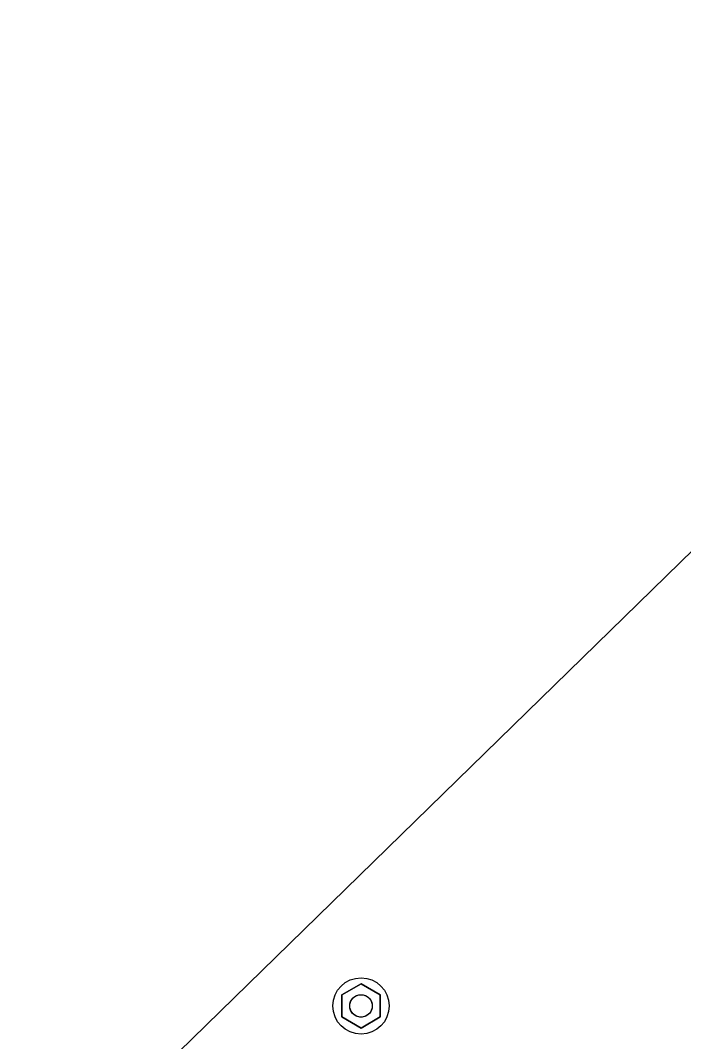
# Model space of a CAD drawing. Extents: x 0 to 2438, y 0 to 2056.
# Drawn here: x 862.9 to 1010.4, y 703 to 929.9 of the extents above; entities that cross this region are included whole.
import ezdxf

# ---------------------------------------------------------------- set-up
doc = ezdxf.new("R2010")
doc.units = 0
doc.layers.get('0').update_dxf_attribs({"linetype": 'CONTINUOUS'})

msp = doc.modelspace()

# ---------------------------------------------------------------- linework, layer by layer
at = {"color": 253}
for p, q in [((377.575, 192.845), (1132.58, 929.869)), ((377.575, 192.845), (1108.26, 906.134)), ((377.575, 192.845), (1108.26, 906.134)), ((934.272, 713.588), (938.523, 716.04)), ((934.272, 713.588), (938.523, 716.04)), ((934.272, 713.588), (938.523, 716.04)), ((934.272, 713.588), (938.523, 716.04)), ((938.523, 716.04), (934.272, 713.588)), ((942.77, 713.588), (938.523, 716.04)), ((942.77, 713.588), (938.523, 716.04)), ((942.77, 713.588), (938.523, 716.04)), ((942.77, 713.588), (938.523, 716.04)), ((938.523, 716.04), (942.77, 713.588)), ((934.272, 713.588), (934.272, 708.681)), ((934.272, 713.588), (934.272, 708.681)), ((934.272, 713.588), (934.272, 708.681)), ((934.272, 713.588), (934.272, 708.681)), ((934.272, 708.681), (934.272, 713.588)), ((942.77, 713.588), (942.77, 708.681)), ((942.77, 713.588), (942.77, 708.681)), ((942.77, 713.588), (942.77, 708.681)), ((942.77, 713.588), (942.77, 708.681)), ((942.77, 708.681), (942.77, 713.588)), ((938.523, 706.226), (934.272, 708.681)), ((938.523, 706.226), (934.272, 708.681)), ((938.523, 706.226), (934.272, 708.681)), ((938.523, 706.226), (934.272, 708.681)), ((934.272, 708.681), (938.523, 706.226)), ((938.523, 706.226), (942.77, 708.681)), ((938.523, 706.226), (942.77, 708.681)), ((938.523, 706.226), (942.77, 708.681)), ((938.523, 706.226), (942.77, 708.681)), ((942.77, 708.681), (938.523, 706.226))]:
    msp.add_line(p, q, dxfattribs=at)
for points in [[(932.272, 711.133), (932.272, 714.583), (935.069, 717.384), (938.523, 717.384)], [(932.272, 711.133), (932.272, 714.583), (935.069, 717.384), (938.523, 717.384)], [(932.272, 711.133), (932.272, 714.583), (935.069, 717.384), (938.523, 717.384)], [(932.272, 711.133), (932.272, 714.583), (935.069, 717.384), (938.523, 717.384)], [(932.272, 711.133), (932.272, 714.583), (935.069, 717.384), (938.523, 717.384)], [(932.272, 711.133), (932.272, 714.583), (935.069, 717.384), (938.523, 717.384)], [(932.272, 711.133), (932.272, 714.583), (935.069, 717.384), (938.523, 717.384)], [(938.523, 717.384), (941.973, 717.384), (944.771, 714.583), (944.771, 711.133)], [(938.523, 717.384), (941.973, 717.384), (944.771, 714.583), (944.771, 711.133)], [(938.523, 717.384), (941.973, 717.384), (944.771, 714.583), (944.771, 711.133)], [(938.523, 717.384), (941.973, 717.384), (944.771, 714.583), (944.771, 711.133)], [(938.523, 717.384), (941.973, 717.384), (944.771, 714.583), (944.771, 711.133)], [(938.523, 717.384), (941.973, 717.384), (944.771, 714.583), (944.771, 711.133)], [(938.523, 717.384), (941.973, 717.384), (944.771, 714.583), (944.771, 711.133)], [(936.022, 711.133), (936.022, 712.516), (937.14, 713.634), (938.523, 713.634)], [(936.022, 711.133), (936.022, 712.516), (937.14, 713.634), (938.523, 713.634)], [(936.022, 711.133), (936.022, 712.516), (937.14, 713.634), (938.523, 713.634)], [(936.022, 711.133), (936.022, 712.516), (937.14, 713.634), (938.523, 713.634)], [(936.022, 711.133), (936.022, 712.516), (937.14, 713.634), (938.523, 713.634)], [(936.022, 711.133), (936.022, 712.516), (937.14, 713.634), (938.523, 713.634)], [(936.022, 711.133), (936.022, 712.516), (937.14, 713.634), (938.523, 713.634)], [(936.022, 711.133), (936.022, 712.516), (937.14, 713.634), (938.523, 713.634)], [(936.022, 711.133), (936.022, 712.516), (937.14, 713.634), (938.523, 713.634)], [(936.022, 711.133), (936.022, 712.516), (937.14, 713.634), (938.523, 713.634)], [(936.022, 711.133), (936.022, 712.516), (937.14, 713.634), (938.523, 713.634)], [(936.022, 711.133), (936.022, 712.516), (937.14, 713.634), (938.523, 713.634)], [(936.022, 711.133), (936.022, 712.516), (937.14, 713.634), (938.523, 713.634)], [(936.022, 711.133), (936.022, 712.516), (937.14, 713.634), (938.523, 713.634)], [(936.022, 711.133), (936.022, 712.516), (937.14, 713.634), (938.523, 713.634)], [(936.022, 711.133), (936.022, 712.516), (937.14, 713.634), (938.523, 713.634)], [(936.022, 711.133), (936.022, 712.516), (937.14, 713.634), (938.523, 713.634)], [(936.022, 711.133), (936.022, 712.516), (937.14, 713.634), (938.523, 713.634)], [(936.156, 711.944), (936.262, 712.251), (936.424, 712.534), (936.636, 712.773)], [(936.636, 712.773), (937.002, 713.197), (937.496, 713.479), (938.043, 713.588)], [(938.043, 713.588), (938.357, 713.648), (938.685, 713.648), (938.999, 713.588)], [(938.523, 713.634), (939.902, 713.634), (941.021, 712.516), (941.021, 711.133)], [(938.523, 713.634), (939.902, 713.634), (941.021, 712.516), (941.021, 711.133)], [(938.523, 713.634), (939.902, 713.634), (941.021, 712.516), (941.021, 711.133)], [(938.523, 713.634), (939.902, 713.634), (941.021, 712.516), (941.021, 711.133)], [(938.523, 713.634), (939.902, 713.634), (941.021, 712.516), (941.021, 711.133)], [(938.523, 713.634), (939.902, 713.634), (941.021, 712.516), (941.021, 711.133)], [(938.523, 713.634), (939.902, 713.634), (941.021, 712.516), (941.021, 711.133)], [(938.523, 713.634), (939.902, 713.634), (941.021, 712.516), (941.021, 711.133)], [(938.523, 713.634), (939.902, 713.634), (941.021, 712.516), (941.021, 711.133)], [(938.523, 713.634), (939.902, 713.634), (941.021, 712.516), (941.021, 711.133)], [(938.523, 713.634), (939.902, 713.634), (941.021, 712.516), (941.021, 711.133)], [(938.523, 713.634), (939.902, 713.634), (941.021, 712.516), (941.021, 711.133)], [(938.523, 713.634), (939.902, 713.634), (941.021, 712.516), (941.021, 711.133)], [(938.523, 713.634), (939.902, 713.634), (941.021, 712.516), (941.021, 711.133)], [(938.523, 713.634), (939.902, 713.634), (941.021, 712.516), (941.021, 711.133)], [(938.523, 713.634), (939.902, 713.634), (941.021, 712.516), (941.021, 711.133)], [(938.523, 713.634), (939.902, 713.634), (941.021, 712.516), (941.021, 711.133)], [(938.523, 713.634), (939.902, 713.634), (941.021, 712.516), (941.021, 711.133)], [(938.999, 713.588), (939.546, 713.479), (940.04, 713.197), (940.407, 712.773)], [(940.407, 712.773), (940.618, 712.534), (940.781, 712.251), (940.883, 711.944)], [(938.523, 704.882), (935.069, 704.882), (932.272, 707.683), (932.272, 711.133)], [(938.523, 704.882), (935.069, 704.882), (932.272, 707.683), (932.272, 711.133)], [(938.523, 704.882), (935.069, 704.882), (932.272, 707.683), (932.272, 711.133)], [(938.523, 704.882), (935.069, 704.882), (932.272, 707.683), (932.272, 711.133)], [(938.523, 704.882), (935.069, 704.882), (932.272, 707.683), (932.272, 711.133)], [(938.523, 704.882), (935.069, 704.882), (932.272, 707.683), (932.272, 711.133)], [(938.523, 704.882), (935.069, 704.882), (932.272, 707.683), (932.272, 711.133)], [(936.156, 710.322), (935.976, 710.847), (935.976, 711.419), (936.156, 711.944)], [(938.523, 708.632), (937.14, 708.632), (936.022, 709.754), (936.022, 711.133)], [(938.523, 708.632), (937.14, 708.632), (936.022, 709.754), (936.022, 711.133)], [(938.523, 708.632), (937.14, 708.632), (936.022, 709.754), (936.022, 711.133)], [(938.523, 708.632), (937.14, 708.632), (936.022, 709.754), (936.022, 711.133)], [(938.523, 708.632), (937.14, 708.632), (936.022, 709.754), (936.022, 711.133)], [(938.523, 708.632), (937.14, 708.632), (936.022, 709.754), (936.022, 711.133)], [(938.523, 708.632), (937.14, 708.632), (936.022, 709.754), (936.022, 711.133)], [(938.523, 708.632), (937.14, 708.632), (936.022, 709.754), (936.022, 711.133)], [(938.523, 708.632), (937.14, 708.632), (936.022, 709.754), (936.022, 711.133)], [(938.523, 708.632), (937.14, 708.632), (936.022, 709.754), (936.022, 711.133)], [(938.523, 708.632), (937.14, 708.632), (936.022, 709.754), (936.022, 711.133)], [(938.523, 708.632), (937.14, 708.632), (936.022, 709.754), (936.022, 711.133)], [(938.523, 708.632), (937.14, 708.632), (936.022, 709.754), (936.022, 711.133)], [(938.523, 708.632), (937.14, 708.632), (936.022, 709.754), (936.022, 711.133)], [(938.523, 708.632), (937.14, 708.632), (936.022, 709.754), (936.022, 711.133)], [(938.523, 708.632), (937.14, 708.632), (936.022, 709.754), (936.022, 711.133)], [(938.523, 708.632), (937.14, 708.632), (936.022, 709.754), (936.022, 711.133)], [(938.523, 708.632), (937.14, 708.632), (936.022, 709.754), (936.022, 711.133)], [(936.636, 709.493), (936.424, 709.736), (936.262, 710.015), (936.156, 710.322)], [(941.021, 711.133), (941.021, 709.754), (939.902, 708.632), (938.523, 708.632)], [(941.021, 711.133), (941.021, 709.754), (939.902, 708.632), (938.523, 708.632)], [(941.021, 711.133), (941.021, 709.754), (939.902, 708.632), (938.523, 708.632)], [(941.021, 711.133), (941.021, 709.754), (939.902, 708.632), (938.523, 708.632)], [(944.771, 711.133), (944.771, 707.683), (941.973, 704.882), (938.523, 704.882)], [(941.021, 711.133), (941.021, 709.754), (939.902, 708.632), (938.523, 708.632)], [(941.021, 711.133), (941.021, 709.754), (939.902, 708.632), (938.523, 708.632)], [(941.021, 711.133), (941.021, 709.754), (939.902, 708.632), (938.523, 708.632)], [(941.021, 711.133), (941.021, 709.754), (939.902, 708.632), (938.523, 708.632)], [(941.021, 711.133), (941.021, 709.754), (939.902, 708.632), (938.523, 708.632)], [(941.021, 711.133), (941.021, 709.754), (939.902, 708.632), (938.523, 708.632)], [(944.771, 711.133), (944.771, 707.683), (941.973, 704.882), (938.523, 704.882)], [(944.771, 711.133), (944.771, 707.683), (941.973, 704.882), (938.523, 704.882)], [(941.021, 711.133), (941.021, 709.754), (939.902, 708.632), (938.523, 708.632)], [(941.021, 711.133), (941.021, 709.754), (939.902, 708.632), (938.523, 708.632)], [(944.771, 711.133), (944.771, 707.683), (941.973, 704.882), (938.523, 704.882)], [(944.771, 711.133), (944.771, 707.683), (941.973, 704.882), (938.523, 704.882)], [(941.021, 711.133), (941.021, 709.754), (939.902, 708.632), (938.523, 708.632)], [(941.021, 711.133), (941.021, 709.754), (939.902, 708.632), (938.523, 708.632)], [(944.771, 711.133), (944.771, 707.683), (941.973, 704.882), (938.523, 704.882)], [(944.771, 711.133), (944.771, 707.683), (941.973, 704.882), (938.523, 704.882)], [(941.021, 711.133), (941.021, 709.754), (939.902, 708.632), (938.523, 708.632)], [(941.021, 711.133), (941.021, 709.754), (939.902, 708.632), (938.523, 708.632)], [(941.021, 711.133), (941.021, 709.754), (939.902, 708.632), (938.523, 708.632)], [(941.021, 711.133), (941.021, 709.754), (939.902, 708.632), (938.523, 708.632)], [(940.883, 710.322), (940.781, 710.015), (940.618, 709.736), (940.407, 709.493)], [(940.883, 711.944), (940.975, 711.683), (941.021, 711.408), (941.021, 711.133)], [(941.021, 711.133), (941.021, 710.858), (940.975, 710.583), (940.883, 710.322)], [(938.043, 708.681), (937.496, 708.787), (937.002, 709.073), (936.636, 709.493)], [(938.999, 708.681), (938.685, 708.618), (938.357, 708.618), (938.043, 708.681)], [(940.407, 709.493), (940.04, 709.073), (939.546, 708.787), (938.999, 708.681)]]:
    msp.add_open_spline(points, degree=3, dxfattribs=at)

doc.saveas('drawing.dxf')
